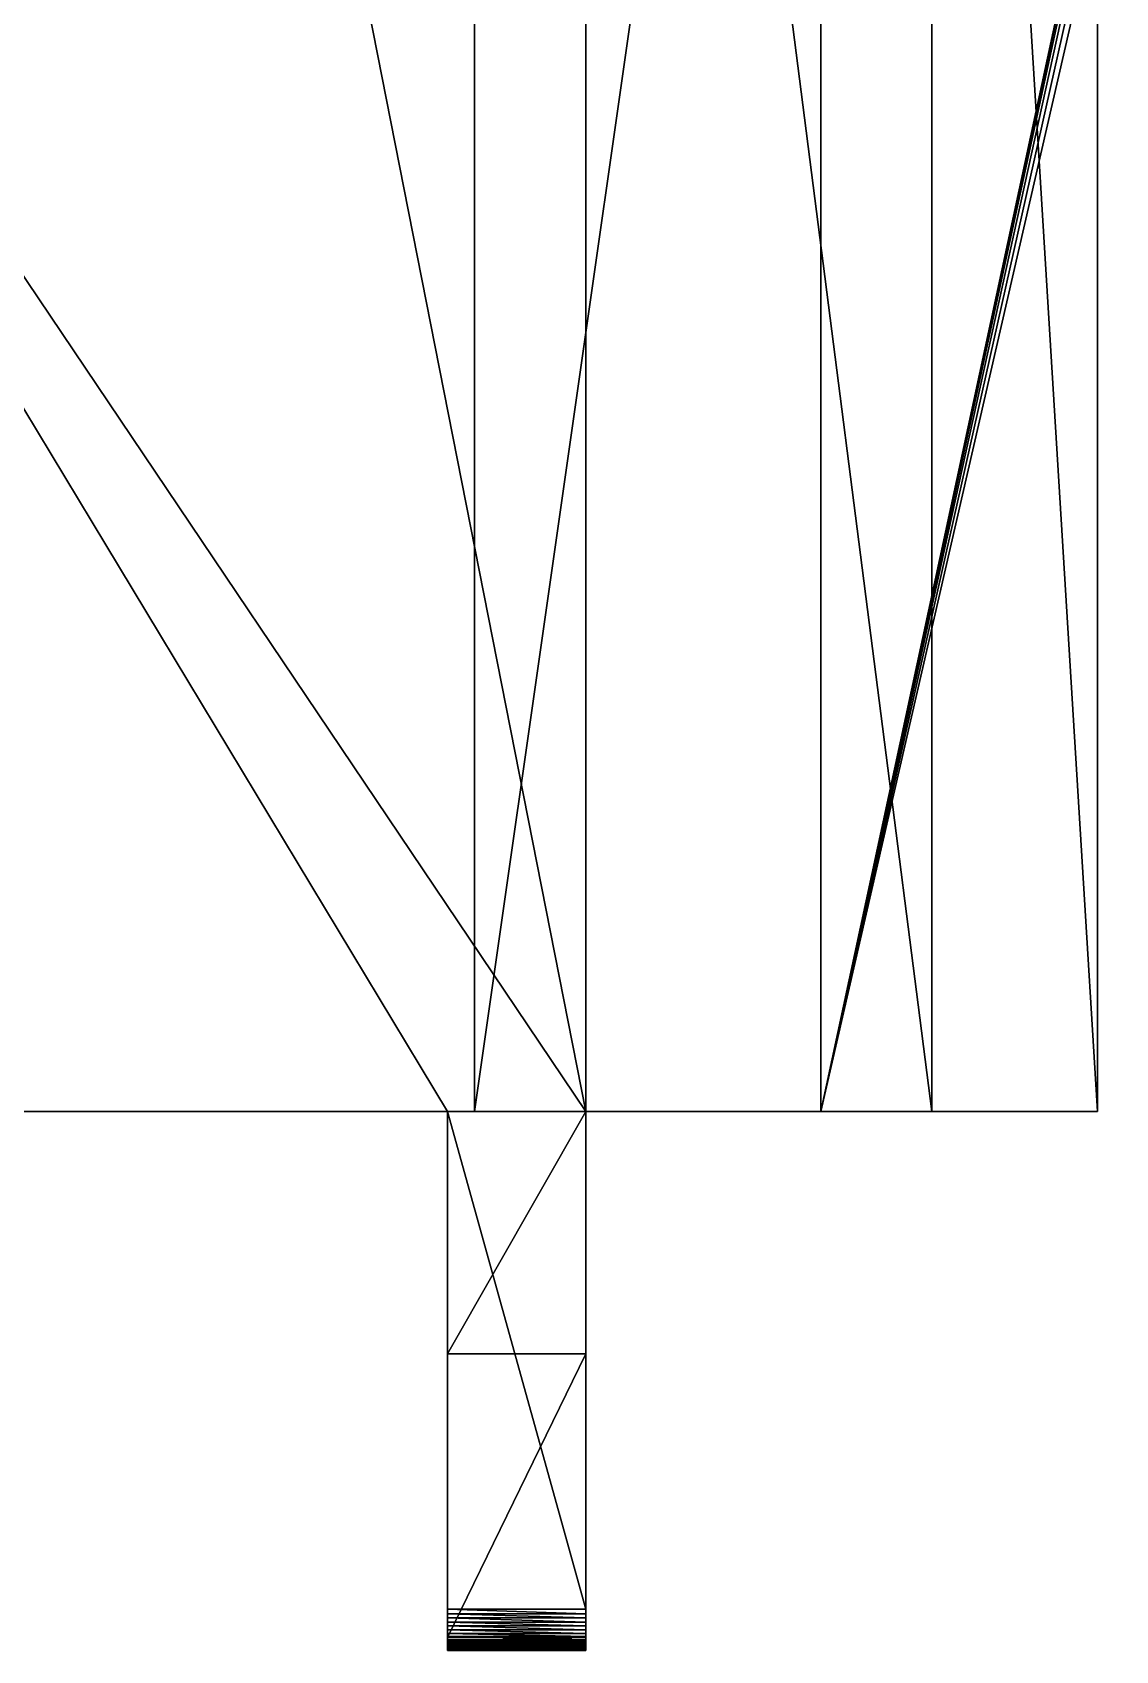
# Model space of a CAD drawing. Header units: inches. Extents: x -4.61 to 0, y -0.39 to 1.95.
# Drawn here: x -1.319 to -0.537, y -0.389 to 0.779 of the extents above; entities that cross this region are included whole.
import ezdxf

# ---------------------------------------------------------------- set-up
doc = ezdxf.new("R2010")
doc.units = ezdxf.units.IN
doc.header["$LTSCALE"] = 33.374815
doc.header["$MEASUREMENT"] = 0
for name, color, linetype in [('11', 7, 'CONTINUOUS'), ('12', 7, 'CONTINUOUS'), ('16', 7, 'CONTINUOUS'), ('23', 7, 'CONTINUOUS'), ('24', 7, 'CONTINUOUS'), ('25', 7, 'CONTINUOUS'), ('4', 7, 'CONTINUOUS'), ('41', 7, 'CONTINUOUS'), ('42', 7, 'CONTINUOUS'), ('43', 7, 'CONTINUOUS'), ('44', 7, 'CONTINUOUS'), ('45', 7, 'CONTINUOUS'), ('46', 7, 'CONTINUOUS'), ('47', 7, 'CONTINUOUS')]:
    doc.layers.add(name, color=color, linetype=linetype)

msp = doc.modelspace()

# ---------------------------------------------------------------- linework, layer by layer
at = {"layer": '11', "color": 7, "linetype": 'CONTINUOUS', "true_color": 0xa3a3a3}
for points in [[(-1, 1.75, -3), (-1, 0, -3), (-0.75, 1.75, -2.5), (-1, 1.75, -3)], [(-0.75, 1.75, -2.5), (-1, 0, -3), (-0.75, 0, -2.5), (-0.75, 1.75, -2.5)]]:
    msp.add_3dface(points, dxfattribs=at)
at = {"layer": '12', "color": 7, "linetype": 'CONTINUOUS', "true_color": 0xa3a3a3}
for points in [[(-0.75, 1.75, -2.5), (-0.75, 0, -2.5), (-0.537, 0.9891, -2.5), (-0.75, 1.75, -2.5)], [(-0.537, 0.9891, -2.5), (-0.75, 0, -2.5), (-0.5416, 0.9657, -2.5), (-0.537, 0.9891, -2.5)], [(-0.5416, 0.9657, -2.5), (-0.75, 0, -2.5), (-0.5452, 0.9421, -2.5), (-0.5416, 0.9657, -2.5)], [(-0.5452, 0.9421, -2.5), (-0.75, 0, -2.5), (-0.5478, 0.9183, -2.5), (-0.5452, 0.9421, -2.5)], [(-0.5478, 0.9183, -2.5), (-0.75, 0, -2.5), (-0.5494, 0.8943, -2.5), (-0.5478, 0.9183, -2.5)], [(-0.5494, 0.8943, -2.5), (-0.75, 0, -2.5), (-0.55, 0.87, -2.5), (-0.5494, 0.8943, -2.5)], [(-0.55, 0.87, -2.5), (-0.75, 0, -2.5), (-0.55, 0, -2.5), (-0.55, 0.87, -2.5)]]:
    msp.add_3dface(points, dxfattribs=at)
at = {"layer": '16', "color": 7, "linetype": 'CONTINUOUS', "true_color": 0xa3a3a3}
for points in [[(-1.3039, 1.95, -3.13), (-0.9197, 0, -3.13), (-1.8787, 1.4242, -3.13), (-1.3039, 1.95, -3.13)], [(-0.9197, 1.95, -3.13), (-0.9197, 0, -3.13), (-1.3039, 1.95, -3.13), (-0.9197, 1.95, -3.13)], [(-1.8787, 1.4242, -3.13), (-0.9197, 0, -3.13), (-1.0197, 0, -3.13), (-1.8787, 1.4242, -3.13)], [(-1.8787, 0, -3.13), (-1.8787, 1.4242, -3.13), (-1.0197, 0, -3.13), (-1.8787, 0, -3.13)], [(-0.9197, -0.3594, -3.13), (-1.0197, -0.3594, -3.13), (-1.0197, 0, -3.13), (-0.9197, -0.3594, -3.13)], [(-0.9197, 0, -3.13), (-0.9197, -0.3594, -3.13), (-1.0197, 0, -3.13), (-0.9197, 0, -3.13)]]:
    msp.add_3dface(points, dxfattribs=at)
at = {"layer": '23', "color": 7, "linetype": 'CONTINUOUS', "true_color": 0xa3a3a3}
for points in [[(-0.9197, 0, -3.13), (-0.9197, 1.95, -3.13), (-0.6697, 0, -2.63), (-0.9197, 0, -3.13)], [(-0.6697, 0, -2.63), (-0.9197, 1.95, -3.13), (-0.6697, 1.95, -2.63), (-0.6697, 0, -2.63)]]:
    msp.add_3dface(points, dxfattribs=at)
at = {"layer": '24', "color": 7, "linetype": 'CONTINUOUS', "true_color": 0xa3a3a3}
for points in [[(-0.6697, 0, -2.63), (-0.6697, 1.95, -2.63), (-0.55, 0, -2.63), (-0.6697, 0, -2.63)], [(-0.55, 0, -2.63), (-0.6697, 1.95, -2.63), (-0.55, 0.87, -2.63), (-0.55, 0, -2.63)]]:
    msp.add_3dface(points, dxfattribs=at)
at = {"layer": '25', "color": 7, "linetype": 'CONTINUOUS', "true_color": 0xa3a3a3}
for points in [[(-2.3012, 0, -3.0937), (-2.3404, 0, -3.113), (-1.0197, 0, -3.01), (-2.3012, 0, -3.0937)], [(-2.3404, 0, -3.113), (-1.8787, 0, -3.13), (-1.0197, 0, -3.01), (-2.3404, 0, -3.113)], [(-2.2614, 0, -3.0761), (-2.3012, 0, -3.0937), (-1.0197, 0, -3.01), (-2.2614, 0, -3.0761)], [(-2.2208, 0, -3.0604), (-2.2614, 0, -3.0761), (-1.0197, 0, -3.01), (-2.2208, 0, -3.0604)], [(-2.1794, 0, -3.0463), (-2.2208, 0, -3.0604), (-1.0197, 0, -3.01), (-2.1794, 0, -3.0463)], [(-2.1374, 0, -3.0341), (-2.1794, 0, -3.0463), (-1.0197, 0, -3.01), (-2.1374, 0, -3.0341)], [(-2.095, 0, -3.0237), (-2.1374, 0, -3.0341), (-1.0197, 0, -3.01), (-2.095, 0, -3.0237)], [(-2.0525, 0, -3.0152), (-2.095, 0, -3.0237), (-1.0197, 0, -3.01), (-2.0525, 0, -3.0152)], [(-2.0096, 0, -3.0086), (-2.0525, 0, -3.0152), (-1.0197, 0, -3.01), (-2.0096, 0, -3.0086)], [(-1, 0, -3), (-1.9663, 0, -3.0039), (-2.0096, 0, -3.0086), (-1, 0, -3)], [(-1, 0, -3), (-2.0096, 0, -3.0086), (-1.0197, 0, -3.01), (-1, 0, -3)], [(-1, 0, -3), (-1.9227, 0, -3.001), (-1.9663, 0, -3.0039), (-1, 0, -3)], [(-1, 0, -3), (-1.8787, 0, -3), (-1.9227, 0, -3.001), (-1, 0, -3)], [(-1.8787, 0, -3.13), (-1.0197, 0, -3.13), (-1.0197, 0, -3.01), (-1.8787, 0, -3.13)], [(-0.9197, 0, -3.01), (-1, 0, -3), (-1.0197, 0, -3.01), (-0.9197, 0, -3.01)], [(-0.75, 0, -2.5), (-1, 0, -3), (-0.6697, 0, -2.63), (-0.75, 0, -2.5)], [(-0.6697, 0, -2.63), (-1, 0, -3), (-0.9197, 0, -3.01), (-0.6697, 0, -2.63)], [(-0.9197, 0, -3.13), (-0.6697, 0, -2.63), (-0.9197, 0, -3.01), (-0.9197, 0, -3.13)], [(-0.55, 0, -2.5), (-0.75, 0, -2.5), (-0.6697, 0, -2.63), (-0.55, 0, -2.5)], [(-0.55, 0, -2.5), (-0.6697, 0, -2.63), (-0.55, 0, -2.63), (-0.55, 0, -2.5)]]:
    msp.add_3dface(points, dxfattribs=at)
at = {"layer": '4', "color": 7, "linetype": 'CONTINUOUS', "true_color": 0xa3a3a3}
for points in [[(-1, 0, -3), (-1, 1.75, -3), (-1.8787, 0, -3), (-1, 0, -3)], [(-1.8787, 0, -3), (-1, 1.75, -3), (-1.8787, 1.2928, -3), (-1.8787, 0, -3)]]:
    msp.add_3dface(points, dxfattribs=at)
at = {"layer": '41', "color": 7, "linetype": 'CONTINUOUS', "true_color": 0xa3a3a3}
for points in [[(-0.55, 0.87, -2.5), (-0.55, 0, -2.5), (-0.55, 0.87, -2.63), (-0.55, 0.87, -2.5)], [(-0.55, 0, -2.5), (-0.55, 0, -2.63), (-0.55, 0.87, -2.63), (-0.55, 0, -2.5)]]:
    msp.add_3dface(points, dxfattribs=at)
at = {"layer": '42', "color": 7, "linetype": 'CONTINUOUS', "true_color": 0xa3a3a3}
for points in [[(-0.9197, -0.3594, -3.13), (-0.9197, 0, -3.13), (-0.9197, -0.175, -3.01), (-0.9197, -0.3594, -3.13)], [(-0.9197, 0, -3.13), (-0.9197, 0, -3.01), (-0.9197, -0.175, -3.01), (-0.9197, 0, -3.13)], [(-0.9197, -0.38, -3.0782), (-0.9197, -0.3594, -3.13), (-0.9197, -0.175, -3.01), (-0.9197, -0.38, -3.0782)], [(-0.9197, -0.175, -2.885), (-0.9197, -0.38, -3.0782), (-0.9197, -0.175, -3.01), (-0.9197, -0.175, -2.885)], [(-0.9197, -0.3594, -3.13), (-0.9197, -0.38, -3.0782), (-0.9197, -0.3627, -3.1298), (-0.9197, -0.3594, -3.13)], [(-0.9197, -0.3627, -3.1298), (-0.9197, -0.38, -3.0782), (-0.9197, -0.3658, -3.1293), (-0.9197, -0.3627, -3.1298)], [(-0.9197, -0.3658, -3.1293), (-0.9197, -0.38, -3.0782), (-0.9197, -0.3688, -3.1285), (-0.9197, -0.3658, -3.1293)], [(-0.9197, -0.3688, -3.1285), (-0.9197, -0.38, -3.0782), (-0.9197, -0.3716, -3.1274), (-0.9197, -0.3688, -3.1285)], [(-0.9197, -0.3716, -3.1274), (-0.9197, -0.38, -3.0782), (-0.9197, -0.3743, -3.1261), (-0.9197, -0.3716, -3.1274)], [(-0.9197, -0.3743, -3.1261), (-0.9197, -0.38, -3.0782), (-0.9197, -0.3769, -3.1244), (-0.9197, -0.3743, -3.1261)], [(-0.9197, -0.3769, -3.1244), (-0.9197, -0.38, -3.0782), (-0.9197, -0.3793, -3.1224), (-0.9197, -0.3769, -3.1244)], [(-0.9197, -0.3793, -3.1224), (-0.9197, -0.38, -3.0782), (-0.9197, -0.3816, -3.1202), (-0.9197, -0.3793, -3.1224)], [(-0.9197, -0.3816, -3.1202), (-0.9197, -0.38, -3.0782), (-0.9197, -0.3822, -3.0806), (-0.9197, -0.3816, -3.1202)], [(-0.9197, -0.3835, -3.1178), (-0.9197, -0.3816, -3.1202), (-0.9197, -0.3822, -3.0806), (-0.9197, -0.3835, -3.1178)], [(-0.9197, -0.3841, -3.0831), (-0.9197, -0.3835, -3.1178), (-0.9197, -0.3822, -3.0806), (-0.9197, -0.3841, -3.0831)], [(-0.9197, -0.3852, -3.1153), (-0.9197, -0.3835, -3.1178), (-0.9197, -0.3841, -3.0831), (-0.9197, -0.3852, -3.1153)], [(-0.9197, -0.3858, -3.0857), (-0.9197, -0.3852, -3.1153), (-0.9197, -0.3841, -3.0831), (-0.9197, -0.3858, -3.0857)], [(-0.9197, -0.3866, -3.1125), (-0.9197, -0.3852, -3.1153), (-0.9197, -0.3858, -3.0857), (-0.9197, -0.3866, -3.1125)], [(-0.9197, -0.3871, -3.0884), (-0.9197, -0.3866, -3.1125), (-0.9197, -0.3858, -3.0857), (-0.9197, -0.3871, -3.0884)], [(-0.9197, -0.3878, -3.1096), (-0.9197, -0.3866, -3.1125), (-0.9197, -0.3871, -3.0884), (-0.9197, -0.3878, -3.1096)], [(-0.9197, -0.3881, -3.0912), (-0.9197, -0.3878, -3.1096), (-0.9197, -0.3871, -3.0884), (-0.9197, -0.3881, -3.0912)], [(-0.9197, -0.3887, -3.1066), (-0.9197, -0.3878, -3.1096), (-0.9197, -0.3881, -3.0912), (-0.9197, -0.3887, -3.1066)], [(-0.9197, -0.3888, -3.0942), (-0.9197, -0.3887, -3.1066), (-0.9197, -0.3881, -3.0912), (-0.9197, -0.3888, -3.0942)], [(-0.9197, -0.3892, -3.1036), (-0.9197, -0.3887, -3.1066), (-0.9197, -0.3888, -3.0942), (-0.9197, -0.3892, -3.1036)], [(-0.9197, -0.3893, -3.0973), (-0.9197, -0.3892, -3.1036), (-0.9197, -0.3888, -3.0942), (-0.9197, -0.3893, -3.0973)], [(-0.9197, -0.3894, -3.1005), (-0.9197, -0.3892, -3.1036), (-0.9197, -0.3893, -3.0973), (-0.9197, -0.3894, -3.1005)]]:
    msp.add_3dface(points, dxfattribs=at)
at = {"layer": '43', "color": 7, "linetype": 'CONTINUOUS', "true_color": 0xa3a3a3}
for points in [[(-1.0197, 0, -3.13), (-1.0197, -0.3594, -3.13), (-1.0197, 0, -3.01), (-1.0197, 0, -3.13)], [(-1.0197, 0, -3.01), (-1.0197, -0.3594, -3.13), (-1.0197, -0.175, -3.01), (-1.0197, 0, -3.01)], [(-1.0197, -0.175, -3.01), (-1.0197, -0.3594, -3.13), (-1.0197, -0.175, -2.885), (-1.0197, -0.175, -3.01)], [(-1.0197, -0.175, -2.885), (-1.0197, -0.3594, -3.13), (-1.0197, -0.3627, -3.1298), (-1.0197, -0.175, -2.885)], [(-1.0197, -0.38, -3.0782), (-1.0197, -0.175, -2.885), (-1.0197, -0.3793, -3.1224), (-1.0197, -0.38, -3.0782)], [(-1.0197, -0.3793, -3.1224), (-1.0197, -0.175, -2.885), (-1.0197, -0.3769, -3.1244), (-1.0197, -0.3793, -3.1224)], [(-1.0197, -0.3769, -3.1244), (-1.0197, -0.175, -2.885), (-1.0197, -0.3743, -3.1261), (-1.0197, -0.3769, -3.1244)], [(-1.0197, -0.3743, -3.1261), (-1.0197, -0.175, -2.885), (-1.0197, -0.3716, -3.1274), (-1.0197, -0.3743, -3.1261)], [(-1.0197, -0.3716, -3.1274), (-1.0197, -0.175, -2.885), (-1.0197, -0.3688, -3.1285), (-1.0197, -0.3716, -3.1274)], [(-1.0197, -0.3688, -3.1285), (-1.0197, -0.175, -2.885), (-1.0197, -0.3658, -3.1293), (-1.0197, -0.3688, -3.1285)], [(-1.0197, -0.3658, -3.1293), (-1.0197, -0.175, -2.885), (-1.0197, -0.3627, -3.1298), (-1.0197, -0.3658, -3.1293)], [(-1.0197, -0.3816, -3.1202), (-1.0197, -0.38, -3.0782), (-1.0197, -0.3793, -3.1224), (-1.0197, -0.3816, -3.1202)], [(-1.0197, -0.3822, -3.0806), (-1.0197, -0.38, -3.0782), (-1.0197, -0.3816, -3.1202), (-1.0197, -0.3822, -3.0806)], [(-1.0197, -0.3835, -3.1178), (-1.0197, -0.3822, -3.0806), (-1.0197, -0.3816, -3.1202), (-1.0197, -0.3835, -3.1178)], [(-1.0197, -0.3841, -3.0831), (-1.0197, -0.3822, -3.0806), (-1.0197, -0.3835, -3.1178), (-1.0197, -0.3841, -3.0831)], [(-1.0197, -0.3852, -3.1153), (-1.0197, -0.3841, -3.0831), (-1.0197, -0.3835, -3.1178), (-1.0197, -0.3852, -3.1153)], [(-1.0197, -0.3858, -3.0857), (-1.0197, -0.3841, -3.0831), (-1.0197, -0.3852, -3.1153), (-1.0197, -0.3858, -3.0857)], [(-1.0197, -0.3866, -3.1125), (-1.0197, -0.3858, -3.0857), (-1.0197, -0.3852, -3.1153), (-1.0197, -0.3866, -3.1125)], [(-1.0197, -0.3871, -3.0884), (-1.0197, -0.3858, -3.0857), (-1.0197, -0.3866, -3.1125), (-1.0197, -0.3871, -3.0884)], [(-1.0197, -0.3878, -3.1096), (-1.0197, -0.3871, -3.0884), (-1.0197, -0.3866, -3.1125), (-1.0197, -0.3878, -3.1096)], [(-1.0197, -0.3881, -3.0912), (-1.0197, -0.3871, -3.0884), (-1.0197, -0.3878, -3.1096), (-1.0197, -0.3881, -3.0912)], [(-1.0197, -0.3887, -3.1066), (-1.0197, -0.3881, -3.0912), (-1.0197, -0.3878, -3.1096), (-1.0197, -0.3887, -3.1066)], [(-1.0197, -0.3888, -3.0942), (-1.0197, -0.3881, -3.0912), (-1.0197, -0.3887, -3.1066), (-1.0197, -0.3888, -3.0942)], [(-1.0197, -0.3892, -3.1036), (-1.0197, -0.3888, -3.0942), (-1.0197, -0.3887, -3.1066), (-1.0197, -0.3892, -3.1036)], [(-1.0197, -0.3893, -3.0973), (-1.0197, -0.3888, -3.0942), (-1.0197, -0.3892, -3.1036), (-1.0197, -0.3893, -3.0973)], [(-1.0197, -0.3894, -3.1005), (-1.0197, -0.3893, -3.0973), (-1.0197, -0.3892, -3.1036), (-1.0197, -0.3894, -3.1005)]]:
    msp.add_3dface(points, dxfattribs=at)
at = {"layer": '44', "color": 7, "linetype": 'CONTINUOUS', "true_color": 0xa3a3a3}
for points in [[(-0.9197, -0.38, -3.0782), (-0.9197, -0.175, -2.885), (-1.0197, -0.38, -3.0782), (-0.9197, -0.38, -3.0782)], [(-0.9197, -0.175, -2.885), (-1.0197, -0.175, -2.885), (-1.0197, -0.38, -3.0782), (-0.9197, -0.175, -2.885)]]:
    msp.add_3dface(points, dxfattribs=at)
at = {"layer": '45', "color": 7, "linetype": 'CONTINUOUS', "true_color": 0xa3a3a3}
for points in [[(-0.9197, -0.175, -2.885), (-0.9197, -0.175, -3.01), (-1.0197, -0.175, -2.885), (-0.9197, -0.175, -2.885)], [(-0.9197, -0.175, -3.01), (-1.0197, -0.175, -3.01), (-1.0197, -0.175, -2.885), (-0.9197, -0.175, -3.01)]]:
    msp.add_3dface(points, dxfattribs=at)
at = {"layer": '46', "color": 7, "linetype": 'CONTINUOUS', "true_color": 0xa3a3a3}
for points in [[(-0.9197, 0, -3.01), (-1.0197, 0, -3.01), (-1.0197, -0.175, -3.01), (-0.9197, 0, -3.01)], [(-0.9197, -0.175, -3.01), (-0.9197, 0, -3.01), (-1.0197, -0.175, -3.01), (-0.9197, -0.175, -3.01)]]:
    msp.add_3dface(points, dxfattribs=at)
at = {"layer": '47', "color": 7, "linetype": 'CONTINUOUS', "true_color": 0xa3a3a3}
for points in [[(-1.0197, -0.3594, -3.13), (-0.9197, -0.3594, -3.13), (-0.9197, -0.3627, -3.1298), (-1.0197, -0.3594, -3.13)], [(-1.0197, -0.3594, -3.13), (-0.9197, -0.3627, -3.1298), (-1.0197, -0.3627, -3.1298), (-1.0197, -0.3594, -3.13)], [(-0.9197, -0.3627, -3.1298), (-0.9197, -0.3658, -3.1293), (-1.0197, -0.3627, -3.1298), (-0.9197, -0.3627, -3.1298)], [(-0.9197, -0.3658, -3.1293), (-1.0197, -0.3658, -3.1293), (-1.0197, -0.3627, -3.1298), (-0.9197, -0.3658, -3.1293)], [(-0.9197, -0.3658, -3.1293), (-0.9197, -0.3688, -3.1285), (-1.0197, -0.3658, -3.1293), (-0.9197, -0.3658, -3.1293)], [(-0.9197, -0.3688, -3.1285), (-1.0197, -0.3688, -3.1285), (-1.0197, -0.3658, -3.1293), (-0.9197, -0.3688, -3.1285)], [(-0.9197, -0.3688, -3.1285), (-0.9197, -0.3716, -3.1274), (-1.0197, -0.3688, -3.1285), (-0.9197, -0.3688, -3.1285)], [(-0.9197, -0.3716, -3.1274), (-1.0197, -0.3716, -3.1274), (-1.0197, -0.3688, -3.1285), (-0.9197, -0.3716, -3.1274)], [(-0.9197, -0.3716, -3.1274), (-0.9197, -0.3743, -3.1261), (-1.0197, -0.3716, -3.1274), (-0.9197, -0.3716, -3.1274)], [(-0.9197, -0.3743, -3.1261), (-1.0197, -0.3743, -3.1261), (-1.0197, -0.3716, -3.1274), (-0.9197, -0.3743, -3.1261)], [(-0.9197, -0.3743, -3.1261), (-0.9197, -0.3769, -3.1244), (-1.0197, -0.3743, -3.1261), (-0.9197, -0.3743, -3.1261)], [(-0.9197, -0.3769, -3.1244), (-1.0197, -0.3769, -3.1244), (-1.0197, -0.3743, -3.1261), (-0.9197, -0.3769, -3.1244)], [(-0.9197, -0.3769, -3.1244), (-0.9197, -0.3793, -3.1224), (-1.0197, -0.3769, -3.1244), (-0.9197, -0.3769, -3.1244)], [(-0.9197, -0.3793, -3.1224), (-1.0197, -0.3793, -3.1224), (-1.0197, -0.3769, -3.1244), (-0.9197, -0.3793, -3.1224)], [(-0.9197, -0.3793, -3.1224), (-0.9197, -0.3816, -3.1202), (-1.0197, -0.3793, -3.1224), (-0.9197, -0.3793, -3.1224)], [(-0.9197, -0.3816, -3.1202), (-1.0197, -0.3816, -3.1202), (-1.0197, -0.3793, -3.1224), (-0.9197, -0.3816, -3.1202)], [(-0.9197, -0.3822, -3.0806), (-0.9197, -0.38, -3.0782), (-1.0197, -0.3822, -3.0806), (-0.9197, -0.3822, -3.0806)], [(-0.9197, -0.38, -3.0782), (-1.0197, -0.38, -3.0782), (-1.0197, -0.3822, -3.0806), (-0.9197, -0.38, -3.0782)], [(-0.9197, -0.3816, -3.1202), (-0.9197, -0.3835, -3.1178), (-1.0197, -0.3816, -3.1202), (-0.9197, -0.3816, -3.1202)], [(-0.9197, -0.3835, -3.1178), (-1.0197, -0.3835, -3.1178), (-1.0197, -0.3816, -3.1202), (-0.9197, -0.3835, -3.1178)], [(-0.9197, -0.3841, -3.0831), (-0.9197, -0.3822, -3.0806), (-1.0197, -0.3841, -3.0831), (-0.9197, -0.3841, -3.0831)], [(-0.9197, -0.3822, -3.0806), (-1.0197, -0.3822, -3.0806), (-1.0197, -0.3841, -3.0831), (-0.9197, -0.3822, -3.0806)], [(-0.9197, -0.3835, -3.1178), (-0.9197, -0.3852, -3.1153), (-1.0197, -0.3835, -3.1178), (-0.9197, -0.3835, -3.1178)], [(-0.9197, -0.3852, -3.1153), (-1.0197, -0.3852, -3.1153), (-1.0197, -0.3835, -3.1178), (-0.9197, -0.3852, -3.1153)], [(-0.9197, -0.3858, -3.0857), (-0.9197, -0.3841, -3.0831), (-1.0197, -0.3858, -3.0857), (-0.9197, -0.3858, -3.0857)], [(-0.9197, -0.3841, -3.0831), (-1.0197, -0.3841, -3.0831), (-1.0197, -0.3858, -3.0857), (-0.9197, -0.3841, -3.0831)], [(-0.9197, -0.3852, -3.1153), (-0.9197, -0.3866, -3.1125), (-1.0197, -0.3852, -3.1153), (-0.9197, -0.3852, -3.1153)], [(-0.9197, -0.3866, -3.1125), (-1.0197, -0.3866, -3.1125), (-1.0197, -0.3852, -3.1153), (-0.9197, -0.3866, -3.1125)], [(-0.9197, -0.3871, -3.0884), (-0.9197, -0.3858, -3.0857), (-1.0197, -0.3871, -3.0884), (-0.9197, -0.3871, -3.0884)], [(-0.9197, -0.3858, -3.0857), (-1.0197, -0.3858, -3.0857), (-1.0197, -0.3871, -3.0884), (-0.9197, -0.3858, -3.0857)], [(-0.9197, -0.3866, -3.1125), (-0.9197, -0.3878, -3.1096), (-1.0197, -0.3866, -3.1125), (-0.9197, -0.3866, -3.1125)], [(-0.9197, -0.3878, -3.1096), (-1.0197, -0.3878, -3.1096), (-1.0197, -0.3866, -3.1125), (-0.9197, -0.3878, -3.1096)], [(-0.9197, -0.3881, -3.0912), (-0.9197, -0.3871, -3.0884), (-1.0197, -0.3881, -3.0912), (-0.9197, -0.3881, -3.0912)], [(-0.9197, -0.3871, -3.0884), (-1.0197, -0.3871, -3.0884), (-1.0197, -0.3881, -3.0912), (-0.9197, -0.3871, -3.0884)], [(-0.9197, -0.3878, -3.1096), (-0.9197, -0.3887, -3.1066), (-1.0197, -0.3878, -3.1096), (-0.9197, -0.3878, -3.1096)], [(-0.9197, -0.3887, -3.1066), (-1.0197, -0.3887, -3.1066), (-1.0197, -0.3878, -3.1096), (-0.9197, -0.3887, -3.1066)], [(-0.9197, -0.3888, -3.0942), (-0.9197, -0.3881, -3.0912), (-1.0197, -0.3888, -3.0942), (-0.9197, -0.3888, -3.0942)], [(-0.9197, -0.3881, -3.0912), (-1.0197, -0.3881, -3.0912), (-1.0197, -0.3888, -3.0942), (-0.9197, -0.3881, -3.0912)], [(-0.9197, -0.3887, -3.1066), (-0.9197, -0.3892, -3.1036), (-1.0197, -0.3887, -3.1066), (-0.9197, -0.3887, -3.1066)], [(-0.9197, -0.3892, -3.1036), (-1.0197, -0.3892, -3.1036), (-1.0197, -0.3887, -3.1066), (-0.9197, -0.3892, -3.1036)], [(-0.9197, -0.3893, -3.0973), (-0.9197, -0.3888, -3.0942), (-1.0197, -0.3893, -3.0973), (-0.9197, -0.3893, -3.0973)], [(-0.9197, -0.3888, -3.0942), (-1.0197, -0.3888, -3.0942), (-1.0197, -0.3893, -3.0973), (-0.9197, -0.3888, -3.0942)], [(-0.9197, -0.3892, -3.1036), (-0.9197, -0.3894, -3.1005), (-1.0197, -0.3892, -3.1036), (-0.9197, -0.3892, -3.1036)], [(-0.9197, -0.3894, -3.1005), (-1.0197, -0.3894, -3.1005), (-1.0197, -0.3892, -3.1036), (-0.9197, -0.3894, -3.1005)], [(-0.9197, -0.3894, -3.1005), (-0.9197, -0.3893, -3.0973), (-1.0197, -0.3894, -3.1005), (-0.9197, -0.3894, -3.1005)], [(-0.9197, -0.3893, -3.0973), (-1.0197, -0.3893, -3.0973), (-1.0197, -0.3894, -3.1005), (-0.9197, -0.3893, -3.0973)]]:
    msp.add_3dface(points, dxfattribs=at)

doc.saveas('drawing.dxf')
